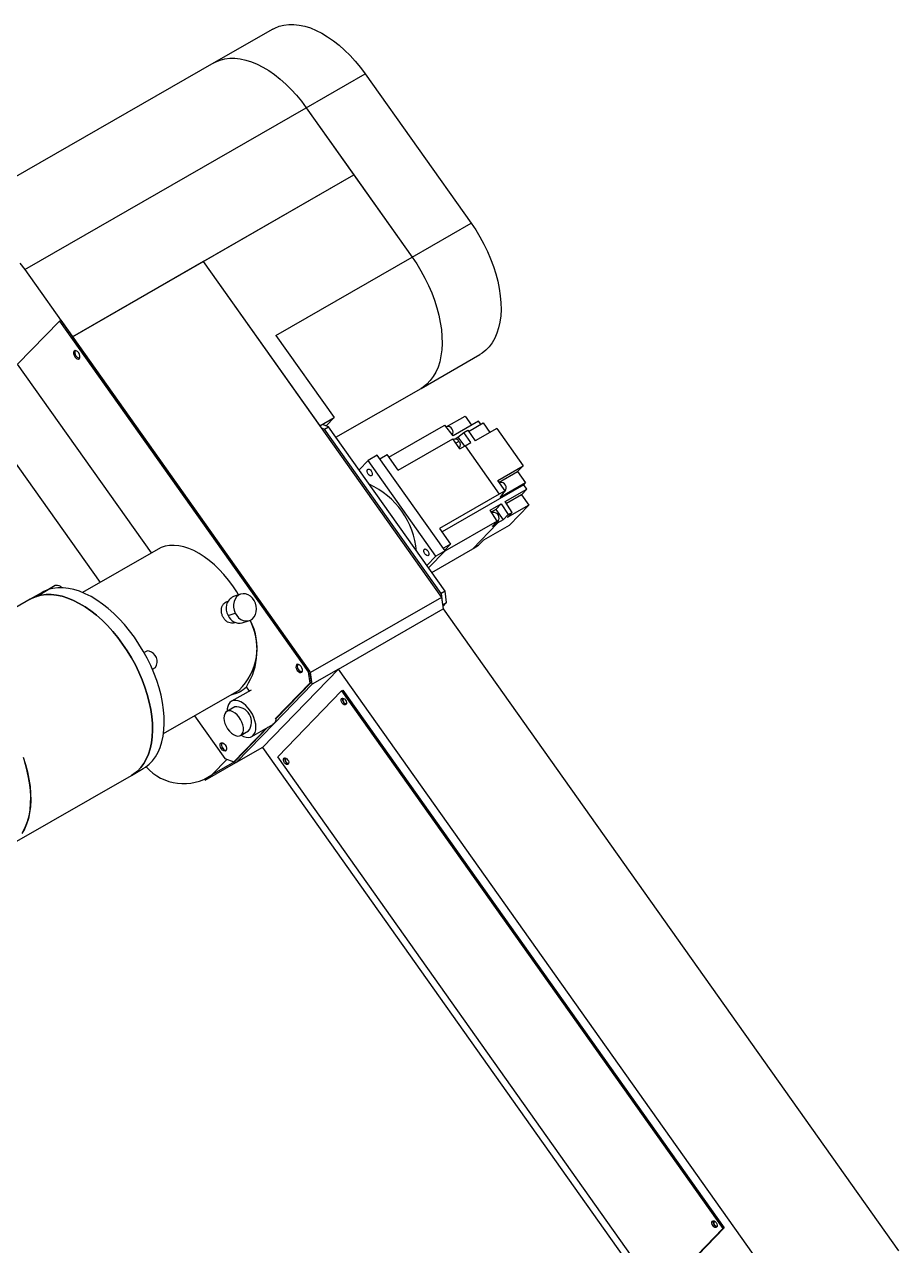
# Model space of a CAD drawing. Header units: millimetres. Extents: x -551930 to 36223, y -1733730 to 8014.
# Drawn here: x -551656.7 to -551603.5, y -1733657 to -1733582.6 of the extents above; entities that cross this region are included whole.
import ezdxf

# ---------------------------------------------------------------- set-up
doc = ezdxf.new("R2010")
doc.units = ezdxf.units.MM
doc.layers.get('0').update_dxf_attribs({"lineweight": 35})

msp = doc.modelspace()

# ---------------------------------------------------------------- linework, layer by layer
at = {"color": 7, "linetype": 'Continuous', "lineweight": 25}
for p, q in [((-551641.562, -1733582.878), (-551645.151, -1733584.94)), ((-551645.151, -1733584.94), (-551662.297, -1733594.788)), ((-551639.527, -1733587.673), (-551635.938, -1733585.612)), ((-551635.938, -1733585.612), (-551629.489, -1733594.705)), ((-551656.673, -1733597.522), (-551639.527, -1733587.673)), ((-551639.527, -1733587.673), (-551633.077, -1733596.767)), ((-551639.527, -1733587.673), (-551636.625, -1733591.765)), ((-551653.771, -1733601.614), (-551636.625, -1733591.765)), ((-551645.796, -1733597.033), (-551636.625, -1733591.765)), ((-551636.625, -1733591.765), (-551633.077, -1733596.767)), ((-551633.077, -1733596.767), (-551629.489, -1733594.705)), ((-551641.372, -1733601.531), (-551633.077, -1733596.767)), ((-551656.673, -1733597.522), (-551653.771, -1733601.614)), ((-551645.796, -1733597.033), (-551653.771, -1733601.614)), ((-551645.796, -1733597.033), (-551638.702, -1733607.036)), ((-551645.796, -1733597.033), (-551631.285, -1733617.493)), ((-551657.103, -1733603.291), (-551654.56, -1733600.659)), ((-551654.56, -1733600.659), (-551654.481, -1733600.614)), ((-551654.56, -1733600.659), (-551639.404, -1733622.028)), ((-551654.481, -1733600.614), (-551639.324, -1733621.983)), ((-551639.26, -1733622.074), (-551653.771, -1733601.614)), ((-551641.372, -1733601.531), (-551637.824, -1733606.532)), ((-551632.538, -1733604.764), (-551628.949, -1733602.702)), ((-551648.951, -1733614.784), (-551657.103, -1733603.291)), ((-551637.723, -1733607.742), (-551632.538, -1733604.764)), ((-551659.645, -1733605.922), (-551652.083, -1733616.584)), ((-551638.702, -1733607.036), (-551637.824, -1733606.532)), ((-551637.824, -1733606.532), (-551638.324, -1733607.049)), ((-551631.011, -1733607.105), (-551629.86, -1733606.444)), ((-551629.86, -1733606.444), (-551629.46, -1733607.008)), ((-551638.607, -1733607.169), (-551638.411, -1733607.245)), ((-551638.172, -1733607.108), (-551638.53, -1733606.968)), ((-551638.411, -1733607.245), (-551638.172, -1733607.108)), ((-551631.317, -1733617.248), (-551638.411, -1733607.245)), ((-551631.078, -1733617.11), (-551638.172, -1733607.108)), ((-551634.493, -1733608.949), (-551631.453, -1733607.204)), ((-551631.45, -1733607.208), (-551631.453, -1733607.204)), ((-551631.45, -1733607.208), (-551631.091, -1733607.002)), ((-551630.586, -1733607.654), (-551631.091, -1733607.002)), ((-551630.964, -1733607.082), (-551631.009, -1733607.108)), ((-551629.031, -1733606.761), (-551630.586, -1733607.654)), ((-551629.936, -1733607.451), (-551629.697, -1733607.314)), ((-551629.697, -1733607.314), (-551629.244, -1733607.952)), ((-551629.65, -1733607.379), (-551628.759, -1733606.867)), ((-551627.928, -1733607.196), (-551629.244, -1733607.952)), ((-551628.891, -1733606.943), (-551629.031, -1733606.761)), ((-551628.759, -1733606.867), (-551628.352, -1733607.44)), ((-551627.928, -1733607.196), (-551626.316, -1733609.47)), ((-551633.929, -1733609.744), (-551630.611, -1733607.839)), ((-551630.178, -1733608.449), (-551630.611, -1733607.839)), ((-551630.509, -1733607.85), (-551630.576, -1733607.889)), ((-551630.456, -1733607.836), (-551630.288, -1733607.74)), ((-551630.288, -1733607.74), (-551629.936, -1733607.451)), ((-551630.288, -1733607.74), (-551629.899, -1733608.289)), ((-551629.503, -1733608.062), (-551629.936, -1733607.451)), ((-551629.859, -1733608.267), (-551629.503, -1733608.062)), ((-551635.2, -1733608.834), (-551635.758, -1733609.154)), ((-551631.072, -1733614.653), (-551635.2, -1733608.834)), ((-551635.049, -1733609.046), (-551634.605, -1733608.791)), ((-551633.929, -1733609.744), (-551634.605, -1733608.791)), ((-551630.216, -1733608.396), (-551630.2, -1733608.387)), ((-551630.178, -1733608.449), (-551629.859, -1733608.266)), ((-551629.859, -1733608.266), (-551627.775, -1733611.204)), ((-551635.758, -1733609.154), (-551636.313, -1733609.729)), ((-551631.63, -1733614.974), (-551635.758, -1733609.154)), ((-551627.871, -1733610.363), (-551626.316, -1733609.47)), ((-551626.316, -1733609.47), (-551626.66, -1733609.826)), ((-551627.791, -1733610.476), (-551626.66, -1733609.826)), ((-551626.66, -1733609.826), (-551626.174, -1733610.512)), ((-551626.27, -1733610.636), (-551631.262, -1733613.504)), ((-551627.418, -1733611.001), (-551627.871, -1733610.363)), ((-551627.418, -1733611.001), (-551627.777, -1733611.207)), ((-551627.732, -1733610.486), (-551627.769, -1733610.507)), ((-551626.174, -1733610.512), (-551627.729, -1733611.405)), ((-551627.729, -1733611.405), (-551627.418, -1733611.001)), ((-551627.444, -1733611.034), (-551627.424, -1733611.023)), ((-551627.414, -1733611.656), (-551626.098, -1733610.9)), ((-551626.098, -1733610.9), (-551626.431, -1733611.245)), ((-551626.27, -1733610.636), (-551626.174, -1733610.512)), ((-551626.098, -1733610.9), (-551626.27, -1733610.636)), ((-551627.775, -1733611.204), (-551631.412, -1733613.293)), ((-551628.331, -1733612.183), (-551627.653, -1733611.793)), ((-551627.653, -1733611.793), (-551627.986, -1733612.138)), ((-551627.777, -1733611.207), (-551627.775, -1733611.204)), ((-551627.653, -1733611.793), (-551627.228, -1733612.449)), ((-551626.988, -1733612.311), (-551627.414, -1733611.656)), ((-551626.431, -1733611.245), (-551627.341, -1733611.768)), ((-551626.431, -1733611.245), (-551625.983, -1733611.877)), ((-551627.902, -1733612.843), (-551628.331, -1733612.183)), ((-551627.986, -1733612.138), (-551628.259, -1733612.295)), ((-551628.169, -1733612.327), (-551628.219, -1733612.356)), ((-551627.986, -1733612.138), (-551627.538, -1733612.77)), ((-551627.538, -1733612.77), (-551627.228, -1733612.449)), ((-551625.983, -1733611.877), (-551627.299, -1733612.633)), ((-551627.299, -1733612.633), (-551626.988, -1733612.311)), ((-551627.228, -1733612.449), (-551626.988, -1733612.311)), ((-551627.152, -1733613.087), (-551625.983, -1733611.877)), ((-551631.412, -1733613.293), (-551630.735, -1733614.247)), ((-551627.902, -1733612.843), (-551631.094, -1733614.676)), ((-551629.387, -1733614.527), (-551627.894, -1733612.981)), ((-551628.708, -1733613.981), (-551627.152, -1733613.087)), ((-551628.213, -1733613.164), (-551627.902, -1733612.843)), ((-551627.894, -1733612.981), (-551628.213, -1733613.164)), ((-551627.999, -1733612.943), (-551627.861, -1733612.863)), ((-551627.538, -1733612.77), (-551627.897, -1733612.976)), ((-551627.897, -1733612.976), (-551627.894, -1733612.981)), ((-551629.032, -1733614.316), (-551628.708, -1733613.981)), ((-551648.539, -1733614.548), (-551653.145, -1733617.193)), ((-551632.08, -1733615.697), (-551631.072, -1733614.653)), ((-551631.89, -1733615.965), (-551629.387, -1733614.527)), ((-551631.072, -1733614.653), (-551631.63, -1733614.974)), ((-551630.735, -1733614.247), (-551631.18, -1733614.502)), ((-551631.096, -1733614.62), (-551630.735, -1733614.247)), ((-551629.374, -1733614.513), (-551629.032, -1733614.316)), ((-551632.185, -1733615.549), (-551631.63, -1733614.974)), ((-551655.952, -1733617.427), (-551655.234, -1733617.015)), ((-551654.811, -1733616.776), (-551655.218, -1733617.01)), ((-551654.776, -1733616.76), (-551654.811, -1733616.776)), ((-551656.333, -1733617.597), (-551663.75, -1733621.857)), ((-551655.616, -1733617.185), (-551656.333, -1733617.597)), ((-551644.295, -1733617.733), (-551644.369, -1733617.757)), ((-551643.522, -1733617.299), (-551643.958, -1733617.443)), ((-551631.285, -1733617.493), (-551639.26, -1733622.074)), ((-551631.078, -1733617.11), (-551631.317, -1733617.248)), ((-551631.317, -1733617.248), (-551631.226, -1733617.942)), ((-551631.285, -1733617.493), (-551631.193, -1733618.187)), ((-551630.986, -1733617.804), (-551631.078, -1733617.11)), ((-551644.291, -1733618.588), (-551643.854, -1733618.443)), ((-551637.573, -1733621.851), (-551631.193, -1733618.187)), ((-551631.226, -1733617.942), (-551630.986, -1733617.804)), ((-551631.213, -1733618.039), (-551630.986, -1733617.804)), ((-551631.193, -1733618.187), (-551603.461, -1733657.288)), ((-551643.944, -1733619.039), (-551643.87, -1733619.014)), ((-551643.427, -1733619.045), (-551642.991, -1733618.9)), ((-551649.274, -1733620.779), (-551649.401, -1733620.851)), ((-551648.9, -1733621.861), (-551648.714, -1733621.754)), ((-551637.573, -1733621.851), (-551642.196, -1733626.636)), ((-551639.404, -1733622.028), (-551639.324, -1733621.983)), ((-551639.404, -1733622.028), (-551639.313, -1733622.722)), ((-551639.324, -1733621.983), (-551639.233, -1733622.677)), ((-551639.169, -1733622.767), (-551639.26, -1733622.074)), ((-551637.573, -1733621.851), (-551639.169, -1733622.767)), ((-551609.841, -1733660.952), (-551637.573, -1733621.851)), ((-551642.988, -1733623.191), (-551643.172, -1733622.932)), ((-551641.48, -1733625.16), (-551639.169, -1733622.767)), ((-551639.313, -1733622.722), (-551641.412, -1733624.895)), ((-551639.233, -1733622.677), (-551641.332, -1733624.85)), ((-551639.313, -1733622.722), (-551639.233, -1733622.677)), ((-551648.214, -1733625.778), (-551643.609, -1733623.133)), ((-551642.885, -1733623.132), (-551644.081, -1733623.819)), ((-551641.261, -1733627.208), (-551637.378, -1733623.189)), ((-551637.378, -1733623.189), (-551637.298, -1733623.143)), ((-551637.378, -1733623.189), (-551614.16, -1733655.925)), ((-551637.298, -1733623.143), (-551614.08, -1733655.879)), ((-551643.885, -1733624.161), (-551644.364, -1733624.436)), ((-551646.33, -1733624.696), (-551644.488, -1733627.292)), ((-551643.791, -1733627.552), (-551641.48, -1733625.16)), ((-551642.849, -1733625.966), (-551641.573, -1733625.233)), ((-551641.48, -1733625.16), (-551641.573, -1733625.233)), ((-551643.935, -1733627.507), (-551641.944, -1733625.446)), ((-551643.855, -1733627.461), (-551641.864, -1733625.4)), ((-551643.523, -1733625.899), (-551643.045, -1733625.624)), ((-551644.695, -1733626.717), (-551644.616, -1733626.672)), ((-551642.196, -1733626.636), (-551643.791, -1733627.552)), ((-551642.196, -1733626.636), (-551618.269, -1733660.371)), ((-551645.269, -1733628.294), (-551644.352, -1733627.345)), ((-551644.488, -1733627.292), (-551643.935, -1733627.507)), ((-551643.855, -1733627.461), (-551643.935, -1733627.507)), ((-551618.043, -1733659.944), (-551641.261, -1733627.208)), ((-551650.17, -1733628.328), (-551649.452, -1733627.916)), ((-551645.692, -1733628.625), (-551643.811, -1733627.544)), ((-551643.923, -1733627.5), (-551643.791, -1733627.552)), ((-551657.587, -1733632.588), (-551650.17, -1733628.328)), ((-551614.16, -1733655.925), (-551618.043, -1733659.944)), ((-551614.08, -1733655.879), (-551617.963, -1733659.898)), ((-551614.16, -1733655.925), (-551614.08, -1733655.879))]:
    msp.add_line(p, q, dxfattribs=at)
at = {"color": 8, "linetype": 'Continuous', "lineweight": 25}
for p, q in [((-551630.227, -1733607.987), (-551630.425, -1733608.101)), ((-551635.791, -1733609.705), (-551635.754, -1733609.684)), ((-551627.838, -1733612.845), (-551627.989, -1733612.932)), ((-551632.344, -1733614.565), (-551632.307, -1733614.544)), ((-551643.902, -1733627.509), (-551645.269, -1733628.294))]:
    msp.add_line(p, q, dxfattribs=at)
at = {"color": 7, "linetype": 'Continuous', "lineweight": 25, "flags": 128}
for points in [[(-551641.562, -1733582.878), (-551641.447, -1733582.817), (-551641.18, -1733582.708), (-551640.896, -1733582.634), (-551640.595, -1733582.597), (-551640.281, -1733582.597), (-551639.955, -1733582.633), (-551639.62, -1733582.705), (-551639.278, -1733582.814), (-551638.93, -1733582.958), (-551638.579, -1733583.136), (-551638.228, -1733583.347), (-551637.878, -1733583.589), (-551637.532, -1733583.862), (-551637.192, -1733584.164), (-551636.861, -1733584.492), (-551636.54, -1733584.844), (-551636.232, -1733585.218), (-551635.938, -1733585.612)], [(-551645.151, -1733584.94), (-551645.036, -1733584.878), (-551644.769, -1733584.769), (-551644.484, -1733584.696), (-551644.184, -1733584.659), (-551643.87, -1733584.658), (-551643.544, -1733584.694), (-551643.209, -1733584.767), (-551642.866, -1733584.875), (-551642.518, -1733585.019), (-551642.168, -1733585.197), (-551641.816, -1733585.408), (-551641.467, -1733585.651), (-551641.121, -1733585.924), (-551640.781, -1733586.225), (-551640.45, -1733586.553), (-551640.129, -1733586.905), (-551639.821, -1733587.28), (-551639.527, -1733587.673)], [(-551645.151, -1733584.94), (-551645.036, -1733584.878), (-551644.769, -1733584.769), (-551644.484, -1733584.696), (-551644.184, -1733584.659), (-551643.87, -1733584.658), (-551643.544, -1733584.694), (-551643.209, -1733584.767), (-551642.866, -1733584.875), (-551642.518, -1733585.019), (-551642.168, -1733585.197), (-551641.816, -1733585.408), (-551641.467, -1733585.651), (-551641.121, -1733585.924), (-551640.781, -1733586.225), (-551640.45, -1733586.553), (-551640.129, -1733586.905), (-551639.821, -1733587.28), (-551639.527, -1733587.673)], [(-551629.489, -1733594.705), (-551629.211, -1733595.116), (-551628.953, -1733595.542), (-551628.714, -1733595.979), (-551628.496, -1733596.425), (-551628.302, -1733596.876), (-551628.131, -1733597.331), (-551627.986, -1733597.786), (-551627.868, -1733598.238), (-551627.776, -1733598.684), (-551627.712, -1733599.121), (-551627.675, -1733599.547), (-551627.667, -1733599.958), (-551627.688, -1733600.352), (-551627.736, -1733600.727), (-551627.813, -1733601.08), (-551627.916, -1733601.409), (-551628.047, -1733601.711), (-551628.203, -1733601.985), (-551628.384, -1733602.228), (-551628.589, -1733602.44), (-551628.816, -1733602.619), (-551628.949, -1733602.702)], [(-551633.077, -1733596.767), (-551632.8, -1733597.178), (-551632.541, -1733597.603), (-551632.302, -1733598.04), (-551632.085, -1733598.486), (-551631.891, -1733598.938), (-551631.72, -1733599.392), (-551631.575, -1733599.847), (-551631.456, -1733600.299), (-551631.365, -1733600.745), (-551631.3, -1733601.182), (-551631.264, -1733601.608), (-551631.256, -1733602.019), (-551631.277, -1733602.414), (-551631.325, -1733602.789), (-551631.401, -1733603.141), (-551631.505, -1733603.47), (-551631.636, -1733603.772), (-551631.792, -1733604.046), (-551631.973, -1733604.29), (-551632.178, -1733604.502), (-551632.405, -1733604.68), (-551632.538, -1733604.764)], [(-551633.077, -1733596.767), (-551632.8, -1733597.178), (-551632.541, -1733597.603), (-551632.302, -1733598.04), (-551632.085, -1733598.486), (-551631.891, -1733598.938), (-551631.72, -1733599.392), (-551631.575, -1733599.847), (-551631.456, -1733600.299), (-551631.365, -1733600.745), (-551631.3, -1733601.182), (-551631.264, -1733601.608), (-551631.256, -1733602.019), (-551631.277, -1733602.414), (-551631.325, -1733602.789), (-551631.401, -1733603.141), (-551631.505, -1733603.47), (-551631.636, -1733603.772), (-551631.792, -1733604.046), (-551631.973, -1733604.29), (-551632.178, -1733604.502), (-551632.405, -1733604.68), (-551632.538, -1733604.764)], [(-551656.967, -1733597.128), (-551656.673, -1733597.522)], [(-551653.386, -1733602.598), (-551653.457, -1733602.52), (-551653.534, -1733602.472), (-551653.606, -1733602.461), (-551653.663, -1733602.49), (-551653.695, -1733602.553), (-551653.697, -1733602.641), (-551653.67, -1733602.741), (-551653.617, -1733602.837), (-551653.547, -1733602.915), (-551653.469, -1733602.963), (-551653.397, -1733602.973), (-551653.34, -1733602.945), (-551653.308, -1733602.881), (-551653.306, -1733602.793), (-551653.333, -1733602.694), (-551653.386, -1733602.598)], [(-551635.791, -1733609.705), (-551635.746, -1733609.682), (-551635.688, -1733609.69), (-551635.626, -1733609.729), (-551635.569, -1733609.791), (-551635.527, -1733609.868), (-551635.505, -1733609.948), (-551635.507, -1733610.018), (-551635.533, -1733610.069), (-551635.578, -1733610.091), (-551635.636, -1733610.083), (-551635.698, -1733610.045), (-551635.754, -1733609.982), (-551635.797, -1733609.905), (-551635.818, -1733609.826), (-551635.816, -1733609.755), (-551635.791, -1733609.705)], [(-551643.648, -1733617.341), (-551643.761, -1733617.155), (-551644.005, -1733616.785), (-551644.265, -1733616.433), (-551644.54, -1733616.099), (-551644.828, -1733615.788), (-551645.125, -1733615.501), (-551645.43, -1733615.242), (-551645.74, -1733615.011), (-551646.053, -1733614.811), (-551646.366, -1733614.643), (-551646.677, -1733614.509), (-551646.982, -1733614.411), (-551647.281, -1733614.347), (-551647.57, -1733614.32), (-551647.847, -1733614.33), (-551648.109, -1733614.375), (-551648.355, -1733614.457), (-551648.539, -1733614.548)], [(-551632.344, -1733614.565), (-551632.298, -1733614.542), (-551632.241, -1733614.55), (-551632.179, -1733614.589), (-551632.122, -1733614.651), (-551632.08, -1733614.728), (-551632.058, -1733614.808), (-551632.06, -1733614.878), (-551632.086, -1733614.929), (-551632.131, -1733614.951), (-551632.189, -1733614.943), (-551632.251, -1733614.905), (-551632.307, -1733614.842), (-551632.349, -1733614.766), (-551632.371, -1733614.686), (-551632.369, -1733614.615), (-551632.344, -1733614.565)], [(-551655.234, -1733617.015), (-551655.501, -1733617.124), (-551655.616, -1733617.185)], [(-551649.452, -1733627.916), (-551649.319, -1733627.832), (-551649.091, -1733627.654), (-551648.887, -1733627.442), (-551648.706, -1733627.198), (-551648.55, -1733626.924), (-551648.419, -1733626.622), (-551648.315, -1733626.293), (-551648.239, -1733625.94), (-551648.191, -1733625.565), (-551648.17, -1733625.171), (-551648.178, -1733624.76), (-551648.215, -1733624.334), (-551648.279, -1733623.897), (-551648.371, -1733623.451), (-551648.49, -1733622.999), (-551648.635, -1733622.544), (-551648.805, -1733622.089), (-551649, -1733621.638), (-551649.217, -1733621.192), (-551649.456, -1733620.755), (-551649.715, -1733620.329), (-551649.992, -1733619.918), (-551650.286, -1733619.525), (-551650.594, -1733619.15), (-551650.915, -1733618.798), (-551651.246, -1733618.47), (-551651.586, -1733618.169), (-551651.932, -1733617.896), (-551652.282, -1733617.653), (-551652.633, -1733617.442), (-551652.984, -1733617.264), (-551653.332, -1733617.121), (-551653.674, -1733617.012), (-551654.01, -1733616.94), (-551654.335, -1733616.904), (-551654.649, -1733616.904), (-551654.95, -1733616.941), (-551655.234, -1733617.015)], [(-551655.952, -1733617.427), (-551656.219, -1733617.537), (-551656.333, -1733617.597)], [(-551656.333, -1733617.597), (-551656.219, -1733617.537), (-551655.952, -1733617.427)], [(-551650.17, -1733628.328), (-551650.036, -1733628.245), (-551649.809, -1733628.066), (-551649.605, -1733627.854), (-551649.424, -1733627.61), (-551649.267, -1733627.336), (-551649.137, -1733627.034), (-551649.033, -1733626.705), (-551648.957, -1733626.353), (-551648.908, -1733625.978), (-551648.888, -1733625.583), (-551648.896, -1733625.172), (-551648.932, -1733624.746), (-551648.997, -1733624.309), (-551649.088, -1733623.863), (-551649.207, -1733623.411), (-551649.352, -1733622.956), (-551649.523, -1733622.502), (-551649.717, -1733622.05), (-551649.935, -1733621.604), (-551650.174, -1733621.167), (-551650.433, -1733620.742), (-551650.71, -1733620.331), (-551651.004, -1733619.937), (-551651.312, -1733619.563), (-551651.633, -1733619.21), (-551651.964, -1733618.883), (-551652.304, -1733618.581), (-551652.65, -1733618.308), (-551652.999, -1733618.065), (-551653.351, -1733617.854), (-551653.702, -1733617.676), (-551654.049, -1733617.533), (-551654.392, -1733617.424), (-551654.727, -1733617.352), (-551655.053, -1733617.316), (-551655.367, -1733617.316), (-551655.667, -1733617.354), (-551655.952, -1733617.427)], [(-551655.952, -1733617.427), (-551655.667, -1733617.354), (-551655.367, -1733617.316), (-551655.053, -1733617.316), (-551654.727, -1733617.352), (-551654.392, -1733617.424), (-551654.049, -1733617.533), (-551653.702, -1733617.676), (-551653.351, -1733617.854), (-551652.999, -1733618.065), (-551652.65, -1733618.308), (-551652.304, -1733618.581), (-551651.964, -1733618.883), (-551651.633, -1733619.21), (-551651.312, -1733619.563), (-551651.004, -1733619.937), (-551650.71, -1733620.331), (-551650.433, -1733620.742), (-551650.174, -1733621.167), (-551649.935, -1733621.604), (-551649.717, -1733622.05), (-551649.523, -1733622.502), (-551649.352, -1733622.956), (-551649.207, -1733623.411), (-551649.088, -1733623.863), (-551648.997, -1733624.309), (-551648.932, -1733624.746), (-551648.896, -1733625.172), (-551648.888, -1733625.583), (-551648.908, -1733625.978), (-551648.957, -1733626.353), (-551649.033, -1733626.705), (-551649.137, -1733627.034), (-551649.267, -1733627.336), (-551649.424, -1733627.61), (-551649.605, -1733627.854), (-551649.809, -1733628.066), (-551650.036, -1733628.245), (-551650.17, -1733628.328)], [(-551643.854, -1733618.443), (-551643.761, -1733618.597), (-551643.644, -1733618.728), (-551643.509, -1733618.83), (-551643.363, -1733618.897), (-551643.211, -1733618.927), (-551643.061, -1733618.919), (-551642.921, -1733618.872), (-551642.796, -1733618.789), (-551642.693, -1733618.674), (-551642.616, -1733618.531), (-551642.569, -1733618.369), (-551642.554, -1733618.194), (-551642.572, -1733618.015), (-551642.622, -1733617.84), (-551642.701, -1733617.676), (-551642.807, -1733617.533), (-551642.933, -1733617.416), (-551643.075, -1733617.331), (-551643.225, -1733617.282), (-551643.377, -1733617.271), (-551643.523, -1733617.299), (-551643.656, -1733617.364), (-551643.771, -1733617.464), (-551643.862, -1733617.593), (-551643.924, -1733617.747), (-551643.955, -1733617.916), (-551643.954, -1733618.094), (-551643.919, -1733618.273), (-551643.854, -1733618.443)], [(-551649.101, -1733620.762), (-551649.2, -1733620.754), (-551649.274, -1733620.779)], [(-551639.842, -1733621.693), (-551639.913, -1733621.616), (-551639.99, -1733621.568), (-551640.062, -1733621.557), (-551640.119, -1733621.586), (-551640.151, -1733621.649), (-551640.153, -1733621.737), (-551640.126, -1733621.837), (-551640.073, -1733621.933), (-551640.003, -1733622.011), (-551639.925, -1733622.058), (-551639.853, -1733622.069), (-551639.796, -1733622.04), (-551639.765, -1733621.977), (-551639.762, -1733621.889), (-551639.789, -1733621.79), (-551639.842, -1733621.693)], [(-551637.148, -1733623.74), (-551637.106, -1733623.817), (-551637.084, -1733623.896), (-551637.086, -1733623.967), (-551637.111, -1733624.017), (-551637.157, -1733624.04), (-551637.215, -1733624.032), (-551637.277, -1733623.993), (-551637.333, -1733623.931), (-551637.375, -1733623.854), (-551637.397, -1733623.774), (-551637.395, -1733623.704), (-551637.369, -1733623.653), (-551637.324, -1733623.631), (-551637.266, -1733623.639), (-551637.204, -1733623.677), (-551637.148, -1733623.74)], [(-551644.427, -1733624.485), (-551644.49, -1733624.578), (-551644.528, -1733624.699), (-551644.538, -1733624.842), (-551644.521, -1733624.999), (-551644.476, -1733625.165), (-551644.407, -1733625.331), (-551644.316, -1733625.489), (-551644.207, -1733625.632), (-551644.087, -1733625.753), (-551643.959, -1733625.847), (-551643.831, -1733625.909), (-551643.708, -1733625.937), (-551643.596, -1733625.928), (-551643.5, -1733625.884), (-551643.425, -1733625.807), (-551643.374, -1733625.699), (-551643.35, -1733625.567), (-551643.354, -1733625.416), (-551643.385, -1733625.253), (-551643.442, -1733625.086), (-551643.523, -1733624.924), (-551643.624, -1733624.772), (-551643.739, -1733624.639), (-551643.864, -1733624.531), (-551643.992, -1733624.452), (-551644.119, -1733624.407), (-551644.237, -1733624.398), (-551644.341, -1733624.424), (-551644.427, -1733624.485)], [(-551643.497, -1733625.884), (-551643.342, -1733625.964), (-551643.19, -1733626.011), (-551643.046, -1733626.022), (-551642.916, -1733625.997), (-551642.804, -1733625.936), (-551642.713, -1733625.842), (-551642.646, -1733625.717), (-551642.605, -1733625.565), (-551642.592, -1733625.392), (-551642.607, -1733625.203), (-551642.65, -1733625.004), (-551642.719, -1733624.802), (-551642.811, -1733624.602), (-551642.925, -1733624.412), (-551643.056, -1733624.237), (-551643.201, -1733624.083), (-551643.353, -1733623.955), (-551643.51, -1733623.857), (-551643.665, -1733623.793), (-551643.813, -1733623.764), (-551643.951, -1733623.771), (-551644.072, -1733623.814), (-551644.174, -1733623.892), (-551644.174, -1733623.892)], [(-551644.695, -1733626.717), (-551644.748, -1733626.621), (-551644.776, -1733626.522), (-551644.773, -1733626.433), (-551644.741, -1733626.37), (-551644.685, -1733626.342), (-551644.612, -1733626.352), (-551644.535, -1733626.4), (-551644.464, -1733626.478), (-551644.411, -1733626.574), (-551644.384, -1733626.674), (-551644.387, -1733626.762), (-551644.419, -1733626.825), (-551644.475, -1733626.854), (-551644.548, -1733626.843), (-551644.625, -1733626.795), (-551644.695, -1733626.717)], [(-551656.769, -1733627.216), (-551656.624, -1733627.67), (-551656.506, -1733628.122), (-551656.414, -1733628.568), (-551656.349, -1733629.005), (-551656.313, -1733629.431), (-551656.305, -1733629.842), (-551656.325, -1733630.236), (-551656.374, -1733630.611), (-551656.45, -1733630.964), (-551656.553, -1733631.292), (-551656.683, -1733631.595), (-551656.839, -1733631.869)], [(-551656.759, -1733631.737), (-551656.616, -1733631.449), (-551656.499, -1733631.133), (-551656.408, -1733630.792), (-551656.346, -1733630.428), (-551656.312, -1733630.043), (-551656.305, -1733629.64), (-551656.328, -1733629.221), (-551656.378, -1733628.789), (-551656.456, -1733628.347), (-551656.561, -1733627.897), (-551656.693, -1733627.444)], [(-551640.661, -1733627.376), (-551640.619, -1733627.453), (-551640.597, -1733627.533), (-551640.599, -1733627.603), (-551640.624, -1733627.654), (-551640.67, -1733627.676), (-551640.727, -1733627.668), (-551640.789, -1733627.63), (-551640.846, -1733627.567), (-551640.888, -1733627.49), (-551640.91, -1733627.411), (-551640.908, -1733627.34), (-551640.882, -1733627.29), (-551640.837, -1733627.267), (-551640.779, -1733627.275), (-551640.717, -1733627.314), (-551640.661, -1733627.376)], [(-551614.575, -1733655.566), (-551614.533, -1733655.643), (-551614.511, -1733655.723), (-551614.513, -1733655.793), (-551614.538, -1733655.844), (-551614.584, -1733655.866), (-551614.641, -1733655.858), (-551614.703, -1733655.82), (-551614.76, -1733655.757), (-551614.802, -1733655.68), (-551614.824, -1733655.601), (-551614.822, -1733655.53), (-551614.796, -1733655.48), (-551614.751, -1733655.457), (-551614.693, -1733655.465), (-551614.631, -1733655.504), (-551614.575, -1733655.566)]]:
    msp.add_lwpolyline(points, dxfattribs=at)
at = {"color": 7, "linetype": 'Continuous', "lineweight": 25}
for centre, radius, start, end in [((-551653.269, -1733602.584), 0.349, 159.3148, 260.42824), ((-551630.924, -1733607.422), 0.342, 328.4262, 96.76694), ((-551630.45, -1733608.086), 0.243, 24.10872, 104.04098), ((-551630.434, -1733608.202), 0.298, 321.58048, 46.13903), ((-551637.741, -1733615.115), 4.954, 5.12736, 65.56569), ((-551627.676, -1733610.811), 0.329, 319.96187, 99.78117), ((-551628.113, -1733612.651), 0.329, 319.91692, 99.82612), ((-551654.717, -1733617.164), 0.408, 40.18056, 98.38356), ((-551643.626, -1733618.16), 0.79, 114.84214, 212.75239), ((-551643.591, -1733618.311), 0.753, 201.60924, 282.59172), ((-551646.102, -1733620.561), 3.581, 314.1122, 27.99216), ((-551646.661, -1733620.705), 4.139, 327.44968, 26.12743), ((-551649.256, -1733621.394), 0.651, 326.39738, 76.27058), ((-551639.725, -1733621.68), 0.349, 159.3148, 260.42824), ((-551644.36, -1733621.783), 1.653, 278.99975, 315.94941), ((-551644.286, -1733621.711), 1.679, 279.05336, 298.04324), ((-551637.031, -1733623.715), 0.287, 162.84073, 256.9023), ((-551637.084, -1733623.746), 0.208, 149.56511, 270.17793), ((-551643.606, -1733624.357), 0.734, 140.75398, 184.97383), ((-551643.79, -1733625.079), 0.923, 323.80457, 95.93847), ((-551641.941, -1733624.75), 0.617, 318.44502, 350.74657), ((-551644.376, -1733626.459), 0.32, 158.45048, 221.66689), ((-551644.377, -1733626.536), 0.275, 209.67624, 264.03093), ((-551640.544, -1733627.351), 0.287, 162.84073, 256.9023), ((-551640.597, -1733627.382), 0.208, 149.56508, 270.17796), ((-551646.994, -1733625.812), 3.023, 221.11621, 304.80587), ((-551614.458, -1733655.541), 0.287, 162.84073, 256.9023), ((-551614.511, -1733655.572), 0.208, 149.56515, 270.17789)]:
    msp.add_arc(centre, radius, start, end, dxfattribs=at)
msp.add_open_spline([(-551643.943, -1733619.031), (-551643.965, -1733619.04), (-551644.036, -1733619.069), (-551644.168, -1733619.057), (-551644.324, -1733618.997), (-551644.466, -1733618.883), (-551644.582, -1733618.727), (-551644.664, -1733618.543), (-551644.703, -1733618.347), (-551644.696, -1733618.158), (-551644.642, -1733617.986), (-551644.541, -1733617.854), (-551644.443, -1733617.777), (-551644.377, -1733617.764), (-551644.364, -1733617.761)], degree=3, knots=[0, 0, 0, 0, 0.040991, 0.136189, 0.228242, 0.322826, 0.416432, 0.510305, 0.604248, 0.697899, 0.791129, 0.886313, 0.97833, 1, 1, 1, 1], dxfattribs=at)

doc.saveas('drawing.dxf')
